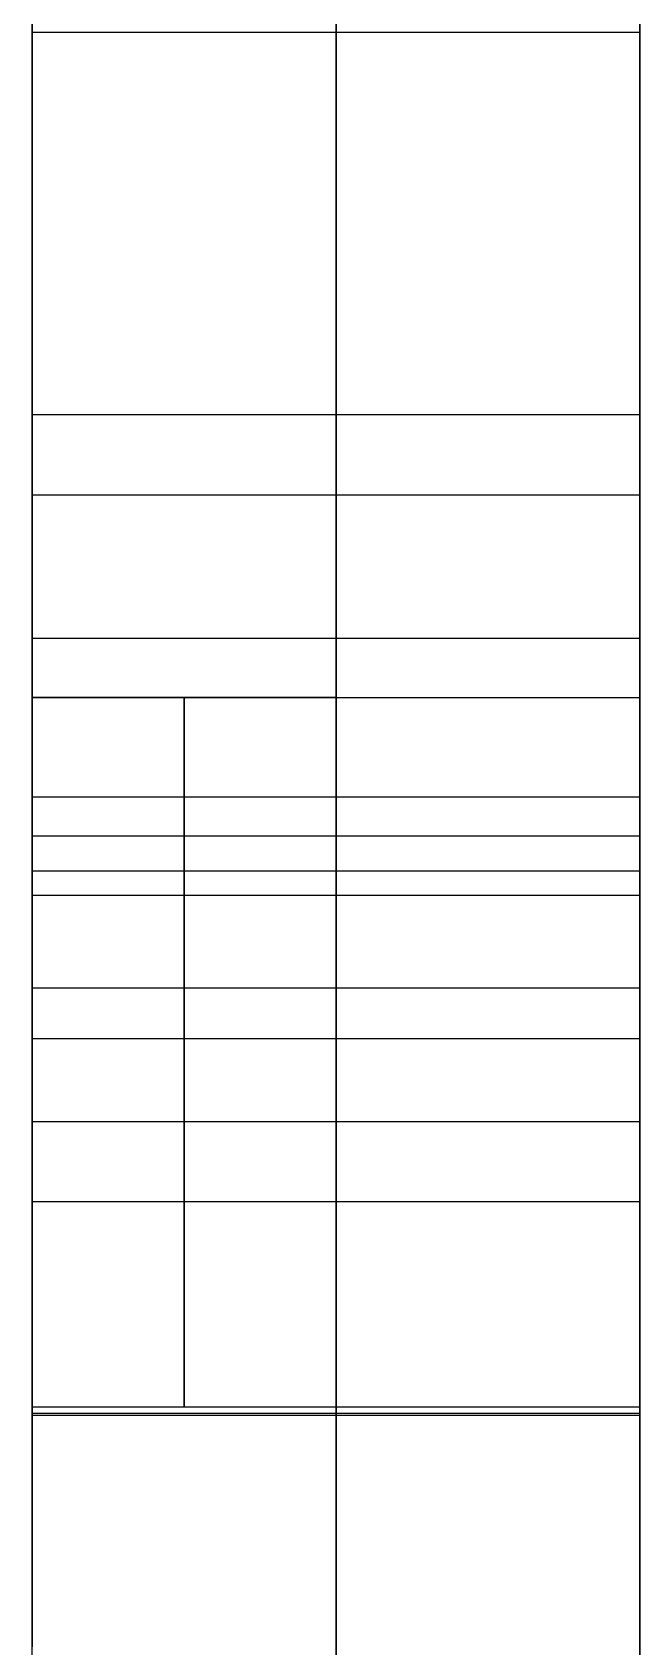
# Model space of a CAD drawing. Extents: x -2580 to -2312, y -43168 to -40231.
# Drawn here: x -2579.51 to -2561.51, y -42383.63 to -42335.84 of the extents above; entities that cross this region are included whole.
import ezdxf

# ---------------------------------------------------------------- set-up
doc = ezdxf.new("R2010")
doc.units = 0
doc.layers.add('ENDS', color=40, linetype='CONTINUOUS')

# ---------------------------------------------------------------- blocks, each defined once
blk = doc.blocks.new('SKYLARK200_END-XXXS-1')
at = {"layer": 'ENDS'}
for p, q in [((-268, -2069.745, 113.798), (-268, -2118.028, 96.899)), ((-268, -2118.028, 186.899), (-268, -2069.745, 170)), ((-259, -2069.745, 113.798), (-259, -2118.028, 96.899)), ((-259, -2118.028, 186.899), (-259, -2069.745, 170)), ((-250, -2069.745, 113.798), (-250, -2118.028, 96.899)), ((-250, -2118.028, 186.899), (-250, -2069.745, 170)), ((-250, -2086, 282), (-250, -2221.55, 282)), ((-250, -2086, 264), (-250, -2221.55, 264)), ((-250, -2086, 273), (-250, -2221.55, 273)), ((-268, -2104.339, 286), (-250, -2104.339, 286)), ((-268, -2104.339, -4), (-250, -2104.339, -4)), ((-268, -2115.653, 294), (-250, -2115.653, 294)), ((-268, -2115.653, -12), (-250, -2115.653, -12)), ((-268, -2118.028, 96.899), (-250, -2118.028, 96.899)), ((-268, -2118.028, 186.899), (-250, -2118.028, 186.899)), ((-268, -2122.271, 98.656), (-250, -2122.271, 98.656)), ((-268, -2122.271, 185.142), (-250, -2122.271, 185.142)), ((-268, -2124.028, 102.899), (-250, -2124.028, 102.899)), ((-268, -2124.028, 102.899), (-268, -2124.028, 120.899)), ((-268, -2124.028, 180.899), (-250, -2124.028, 180.899)), ((-268, -2124.028, 120.899), (-259, -2124.028, 120.899)), ((-259, -2124.028, 162.899), (-268, -2124.028, 162.899)), ((-268, -2124.028, 162.899), (-268, -2124.028, 180.899)), ((-259, -2124.028, 162.899), (-259, -2124.028, 120.899)), ((-259, -2124.028, 102.899), (-259, -2124.028, 180.899)), ((-259, -2124.028, 141.899), (-250, -2124.028, 141.899)), ((-259, -2124.028, 141.899), (-259, -2145.028, 141.899)), ((-250, -2124.028, 102.899), (-250, -2124.028, 180.899)), ((-250, -2912.028, 141), (-250, -2124.028, 141)), ((-268, -2126.967, 286), (-250, -2126.967, 286)), ((-268, -2126.967, -4), (-250, -2126.967, -4)), ((-268, -2145.027, 280.284), (-268, -2128.128, 232)), ((-268, -2128.128, 232), (-250, -2128.128, 232)), ((-268, -2128.128, 50), (-250, -2128.128, 50)), ((-268, -2128.128, 50), (-268, -2145.027, 1.716)), ((-259, -2145.027, 280.284), (-259, -2128.128, 232)), ((-259, -2128.128, 50), (-259, -2145.027, 1.716)), ((-250, -2145.027, 280.284), (-250, -2128.128, 232)), ((-250, -2128.128, 50), (-250, -2145.027, 1.716)), ((-268, -2129.16, 283.101), (-250, -2129.16, 283.101)), ((-268, -2129.16, -1.101), (-250, -2129.16, -1.101)), ((-268, -2129.886, 227.757), (-250, -2129.886, 227.757)), ((-268, -2129.886, 54.243), (-250, -2129.886, 54.243)), ((-268, -2132.624, 282), (-250, -2132.624, 282)), ((-268, -2132.624, 282), (-268, -2145.278, 282)), ((-268, -2145.278, 0), (-268, -2132.624, 0)), ((-268, -2132.624, 0), (-250, -2132.624, 0)), ((-259, -2132.624, 282), (-259, -2145.278, 282)), ((-259, -2145.278, 0), (-259, -2132.624, 0)), ((-250, -2132.624, 282), (-250, -2145.278, 282)), ((-250, -2145.278, 0), (-250, -2132.624, 0)), ((-268, -2134.128, 226), (-250, -2134.128, 226)), ((-268, -2134.128, 226), (-268, -2152.128, 226)), ((-268, -2134.128, 56), (-250, -2134.128, 56)), ((-268, -2152.128, 56), (-268, -2134.128, 56)), ((-259, -2134.128, 226), (-259, -2212.128, 226)), ((-259, -2212.128, 56), (-259, -2134.128, 56)), ((-250, -2134.128, 226), (-250, -2212.128, 226)), ((-250, -2212.128, 56), (-250, -2134.128, 56)), ((-259, -2134.528, 123.712), (-259, -2134.528, 160.086)), ((-268, -2136.578, 256.142), (-250, -2136.578, 256.142)), ((-268, -2136.578, 25.858), (-250, -2136.578, 25.858)), ((-268, -2138.951, 282), (-250, -2138.951, 282)), ((-268, -2138.951, 0), (-250, -2138.951, 0)), ((-268, -2912.028, 141), (-268, -2145.009, 141)), ((-268, -2145.027, 280.284), (-250, -2145.027, 280.284)), ((-268, -2145.027, 1.716), (-250, -2145.027, 1.716)), ((-268, -2145.028, 141.899), (-259, -2145.028, 141.899)), ((-268, -2145.215, 281.128), (-250, -2145.215, 281.128)), ((-268, -2145.215, 0.872), (-250, -2145.215, 0.872)), ((-268, -2145.278, 282), (-250, -2145.278, 282)), ((-268, -2145.278, 0), (-250, -2145.278, 0))]:
    blk.add_line(p, q, dxfattribs=at)
at = {"layer": 'ENDS', "extrusion": (-1, 0, 0)}
for centre, radius, start, end in [((2098.683, -6, 268), 6, 19.4712, 90), ((2098.683, -6, 259), 6, 19.4712, 90), ((2098.683, -6, 250), 6, 19.4712, 90), ((2118.028, 102.899, 268), 6, 270, 0), ((2118.028, 180.899, 268), 6, 360, 90), ((2118.028, 102.899, 259), 6, 270, 0), ((2118.028, 180.899, 259), 6, 360, 90), ((2118.028, 102.899, 250), 6, 270, 0), ((2118.028, 180.899, 250), 6, 360, 90), ((2124.028, 141.899, 259), 21, 270, 90), ((2132.624, 288, 268), 6, 199.4712, 270), ((2132.624, -6, 268), 6, 90, 160.5288), ((2132.624, 288, 259), 6, 199.4712, 270), ((2132.624, -6, 259), 6, 90, 160.5288), ((2132.624, 288, 250), 6, 199.4712, 270), ((2132.624, -6, 250), 6, 90, 160.5288), ((2134.128, 232, 268), 6, 180, 270), ((2134.128, 50, 268), 6, 90, 180), ((2134.128, 232, 259), 6, 180, 270), ((2134.128, 50, 259), 6, 90, 180), ((2134.128, 232, 250), 6, 180, 270), ((2134.128, 50, 250), 6, 90, 180)]:
    blk.add_arc(centre, radius, start, end, dxfattribs=at)
at = {"layer": 'ENDS', "extrusion": (1, 0, 0)}
for centre, radius, start, end in [((-2115.653, 282, -268), 12, 19.4712, 160.5288), ((-2115.653, 0, -268), 12, 199.4712, 340.5288), ((-2115.653, 282, -259), 12, 19.4712, 160.5288), ((-2115.653, 0, -259), 12, 199.4712, 340.5288), ((-2115.653, 282, -250), 12, 19.4712, 160.5288), ((-2115.653, 0, -250), 12, 199.4712, 340.5288), ((-2124.028, 141.899, -268), 21, 90, 270), ((-2124.028, 141.899, -263.5), 21, 90, 270), ((-2139.278, 282, -268), 6, 180, 196.6229), ((-2139.278, 0, -268), 6, 163.3771, 180), ((-2139.278, 282, -259), 6, 180, 196.6229), ((-2139.278, 0, -259), 6, 163.3771, 180), ((-2139.278, 282, -250), 6, 180, 196.6229), ((-2139.278, 0, -250), 6, 163.3771, 180)]:
    blk.add_arc(centre, radius, start, end, dxfattribs=at)

msp = doc.modelspace()

# ---------------------------------------------------------------- block references
at = {"layer": 'ENDS'}
msp.add_blockref('SKYLARK200_END-XXXS-1', (-2311.505, -40231.503, 18), dxfattribs=at)

doc.saveas('drawing.dxf')
